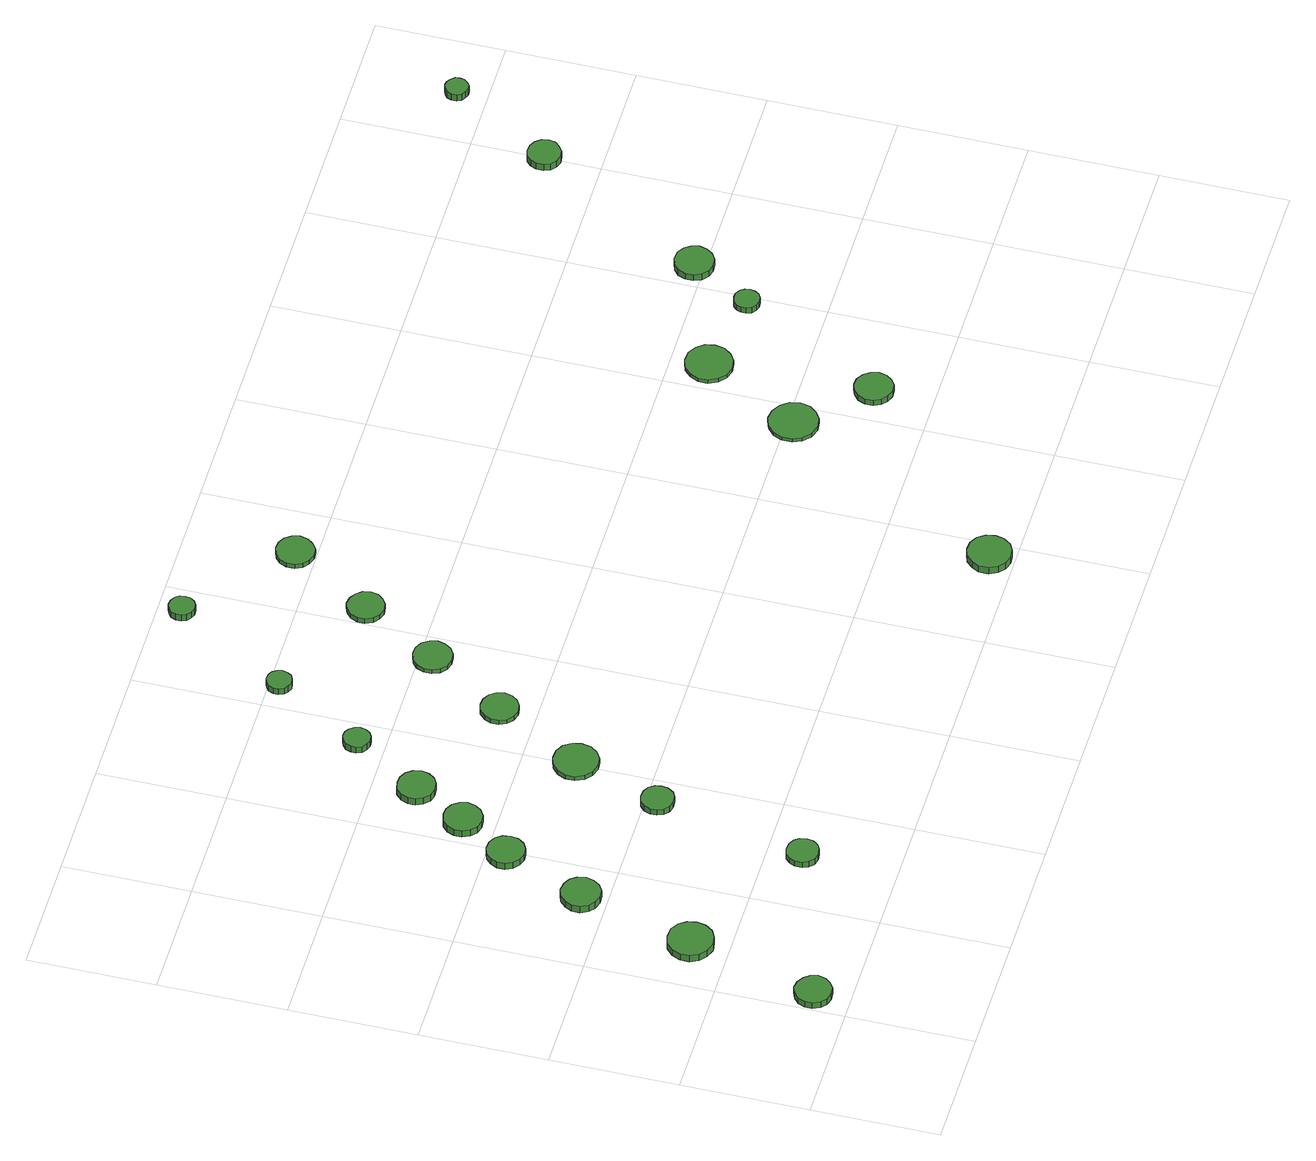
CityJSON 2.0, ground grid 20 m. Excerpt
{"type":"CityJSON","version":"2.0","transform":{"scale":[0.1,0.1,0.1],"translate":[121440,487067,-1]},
"CityObjects":{
"tree1":{"type":"SolitaryVegetationObject","attributes":{"function":"something"},"geometry":[{"type":"MultiSurface","lod":"1","boundaries":[[[0,1,2,3,4,5,6,7,8,9,10,11,12,13,14]],[[15,16,17,18,19,20,21,22,23,24,25,26,27,28,29]],[[0,29,28,1]],[[1,28,27,2]],[[2,27,26,3]],[[3,26,25,4]],[[4,25,24,5]],[[5,24,23,6]],[[6,23,22,7]],[[7,22,21,8]],[[8,21,20,9]],[[9,20,19,10]],[[10,19,18,11]],[[11,18,17,12]],[[12,17,16,13]],[[13,16,15,14]],[[14,15,29,0]]]}]},
"tree2":{"type":"SolitaryVegetationObject","attributes":{"function":"something"},"geometry":[{"type":"MultiSurface","lod":"1","boundaries":[[[30,31,32,33,34,35,36,37,38,39,40,41,42,43,44]],[[45,46,47,48,49,50,51,52,53,54,55,56,57,58,59]],[[30,59,58,31]],[[31,58,57,32]],[[32,57,56,33]],[[33,56,55,34]],[[34,55,54,35]],[[35,54,53,36]],[[36,53,52,37]],[[37,52,51,38]],[[38,51,50,39]],[[39,50,49,40]],[[40,49,48,41]],[[41,48,47,42]],[[42,47,46,43]],[[43,46,45,44]],[[44,45,59,30]]]}]},
"tree3":{"type":"SolitaryVegetationObject","attributes":{"function":"something"},"geometry":[{"type":"MultiSurface","lod":"1","boundaries":[[[60,61,62,63,64,65,66,67,68,69,70,71,72,73,74]],[[75,76,77,78,79,80,81,82,83,84,85,86,87,88,89]],[[60,89,88,61]],[[61,88,87,62]],[[62,87,86,63]],[[63,86,85,64]],[[64,85,84,65]],[[65,84,83,66]],[[66,83,82,67]],[[67,82,81,68]],[[68,81,80,69]],[[69,80,79,70]],[[70,79,78,71]],[[71,78,77,72]],[[72,77,76,73]],[[73,76,75,74]],[[74,75,89,60]]]}]},
"tree4":{"type":"SolitaryVegetationObject","attributes":{"function":"something"},"geometry":[{"type":"MultiSurface","lod":"1","boundaries":[[[90,91,92,93,94,95,96,97,98,99,100,101,102,103,104]],[[105,106,107,108,109,110,111,112,113,114,115,116,117,118,119]],[[90,119,118,91]],[[91,118,117,92]],[[92,117,116,93]],[[93,116,115,94]],[[94,115,114,95]],[[95,114,113,96]],[[96,113,112,97]],[[97,112,111,98]],[[98,111,110,99]],[[99,110,109,100]],[[100,109,108,101]],[[101,108,107,102]],[[102,107,106,103]],[[103,106,105,104]],[[104,105,119,90]]]}]},
"tree5":{"type":"SolitaryVegetationObject","attributes":{"function":"something"},"geometry":[{"type":"MultiSurface","lod":"1","boundaries":[[[120,121,122,123,124,125,126,127,128,129,130,131,132,133,134]],[[135,136,137,138,139,140,141,142,143,144,145,146,147,148,149]],[[120,149,148,121]],[[121,148,147,122]],[[122,147,146,123]],[[123,146,145,124]],[[124,145,144,125]],[[125,144,143,126]],[[126,143,142,127]],[[127,142,141,128]],[[128,141,140,129]],[[129,140,139,130]],[[130,139,138,131]],[[131,138,137,132]],[[132,137,136,133]],[[133,136,135,134]],[[134,135,149,120]]]}]},
"tree6":{"type":"SolitaryVegetationObject","attributes":{"function":"something"},"geometry":[{"type":"MultiSurface","lod":"1","boundaries":[[[150,151,152,153,154,155,156,157,158,159,160,161,162,163,164]],[[165,166,167,168,169,170,171,172,173,174,175,176,177,178,179]],[[150,179,178,151]],[[151,178,177,152]],[[152,177,176,153]],[[153,176,175,154]],[[154,175,174,155]],[[155,174,173,156]],[[156,173,172,157]],[[157,172,171,158]],[[158,171,170,159]],[[159,170,169,160]],[[160,169,168,161]],[[161,168,167,162]],[[162,167,166,163]],[[163,166,165,164]],[[164,165,179,150]]]}]},
"tree7":{"type":"SolitaryVegetationObject","attributes":{"function":"something"},"geometry":[{"type":"MultiSurface","lod":"1","boundaries":[[[180,181,182,183,184,185,186,187,188,189,190,191,192,193,194]],[[195,196,197,198,199,200,201,202,203,204,205,206,207,208,209]],[[180,209,208,181]],[[181,208,207,182]],[[182,207,206,183]],[[183,206,205,184]],[[184,205,204,185]],[[185,204,203,186]],[[186,203,202,187]],[[187,202,201,188]],[[188,201,200,189]],[[189,200,199,190]],[[190,199,198,191]],[[191,198,197,192]],[[192,197,196,193]],[[193,196,195,194]],[[194,195,209,180]]]}]},
"tree8":{"type":"SolitaryVegetationObject","attributes":{"function":"something"},"geometry":[{"type":"MultiSurface","lod":"1","boundaries":[[[210,211,212,213,214,215,216,217,218,219,220,221,222,223,224]],[[225,226,227,228,229,230,231,232,233,234,235,236,237,238,239]],[[210,239,238,211]],[[211,238,237,212]],[[212,237,236,213]],[[213,236,235,214]],[[214,235,234,215]],[[215,234,233,216]],[[216,233,232,217]],[[217,232,231,218]],[[218,231,230,219]],[[219,230,229,220]],[[220,229,228,221]],[[221,228,227,222]],[[222,227,226,223]],[[223,226,225,224]],[[224,225,239,210]]]}]},
"tree9":{"type":"SolitaryVegetationObject","attributes":{"function":"something"},"geometry":[{"type":"MultiSurface","lod":"1","boundaries":[[[240,241,242,243,244,245,246,247,248,249,250,251,252,253,254]],[[255,256,257,258,259,260,261,262,263,264,265,266,267,268,269]],[[240,269,268,241]],[[241,268,267,242]],[[242,267,266,243]],[[243,266,265,244]],[[244,265,264,245]],[[245,264,263,246]],[[246,263,262,247]],[[247,262,261,248]],[[248,261,260,249]],[[249,260,259,250]],[[250,259,258,251]],[[251,258,257,252]],[[252,257,256,253]],[[253,256,255,254]],[[254,255,269,240]]]}]},
"tree10":{"type":"SolitaryVegetationObject","attributes":{"function":"something"},"geometry":[{"type":"MultiSurface","lod":"1","boundaries":[[[270,271,272,273,274,275,276,277,278,279,280,281,282,283,284]],[[285,286,287,288,289,290,291,292,293,294,295,296,297,298,299]],[[270,299,298,271]],[[271,298,297,272]],[[272,297,296,273]],[[273,296,295,274]],[[274,295,294,275]],[[275,294,293,276]],[[276,293,292,277]],[[277,292,291,278]],[[278,291,290,279]],[[279,290,289,280]],[[280,289,288,281]],[[281,288,287,282]],[[282,287,286,283]],[[283,286,285,284]],[[284,285,299,270]]]}]},
"tree11":{"type":"SolitaryVegetationObject","attributes":{"function":"something"},"geometry":[{"type":"MultiSurface","lod":"1","boundaries":[[[300,301,302,303,304,305,306,307,308,309,310,311,312,313,314]],[[315,316,317,318,319,320,321,322,323,324,325,326,327,328,329]],[[300,329,328,301]],[[301,328,327,302]],[[302,327,326,303]],[[303,326,325,304]],[[304,325,324,305]],[[305,324,323,306]],[[306,323,322,307]],[[307,322,321,308]],[[308,321,320,309]],[[309,320,319,310]],[[310,319,318,311]],[[311,318,317,312]],[[312,317,316,313]],[[313,316,315,314]],[[314,315,329,300]]]}]},
"tree12":{"type":"SolitaryVegetationObject","attributes":{"function":"something"},"geometry":[{"type":"MultiSurface","lod":"1","boundaries":[[[330,331,332,333,334,335,336,337,338,339,340,341,342,343,344]],[[345,346,347,348,349,350,351,352,353,354,355,356,357,358,359]],[[330,359,358,331]],[[331,358,357,332]],[[332,357,356,333]],[[333,356,355,334]],[[334,355,354,335]],[[335,354,353,336]],[[336,353,352,337]],[[337,352,351,338]],[[338,351,350,339]],[[339,350,349,340]],[[340,349,348,341]],[[341,348,347,342]],[[342,347,346,343]],[[343,346,345,344]],[[344,345,359,330]]]}]},
"tree13":{"type":"SolitaryVegetationObject","attributes":{"function":"something"},"geometry":[{"type":"MultiSurface","lod":"1","boundaries":[[[360,361,362,363,364,365,366,367,368,369,370,371,372,373,374]],[[375,376,377,378,379,380,381,382,383,384,385,386,387,388,389]],[[360,389,388,361]],[[361,388,387,362]],[[362,387,386,363]],[[363,386,385,364]],[[364,385,384,365]],[[365,384,383,366]],[[366,383,382,367]],[[367,382,381,368]],[[368,381,380,369]],[[369,380,379,370]],[[370,379,378,371]],[[371,378,377,372]],[[372,377,376,373]],[[373,376,375,374]],[[374,375,389,360]]]}]},
"tree14":{"type":"SolitaryVegetationObject","attributes":{"function":"something"},"geometry":[{"type":"MultiSurface","lod":"1","boundaries":[[[390,391,392,393,394,395,396,397,398,399,400,401,402,403,404]],[[405,406,407,408,409,410,411,412,413,414,415,416,417,418,419]],[[390,419,418,391]],[[391,418,417,392]],[[392,417,416,393]],[[393,416,415,394]],[[394,415,414,395]],[[395,414,413,396]],[[396,413,412,397]],[[397,412,411,398]],[[398,411,410,399]],[[399,410,409,400]],[[400,409,408,401]],[[401,408,407,402]],[[402,407,406,403]],[[403,406,405,404]],[[404,405,419,390]]]}]},
"tree15":{"type":"SolitaryVegetationObject","attributes":{"function":"something"},"geometry":[{"type":"MultiSurface","lod":"1","boundaries":[[[420,421,422,423,424,425,426,427,428,429,430,431,432,433,434]],[[435,436,437,438,439,440,441,442,443,444,445,446,447,448,449]],[[420,449,448,421]],[[421,448,447,422]],[[422,447,446,423]],[[423,446,445,424]],[[424,445,444,425]],[[425,444,443,426]],[[426,443,442,427]],[[427,442,441,428]],[[428,441,440,429]],[[429,440,439,430]],[[430,439,438,431]],[[431,438,437,432]],[[432,437,436,433]],[[433,436,435,434]],[[434,435,449,420]]]}]},
"tree16":{"type":"SolitaryVegetationObject","attributes":{"function":"something"},"geometry":[{"type":"MultiSurface","lod":"1","boundaries":[[[450,451,452,453,454,455,456,457,458,459,460,461,462,463,464]],[[465,466,467,468,469,470,471,472,473,474,475,476,477,478,479]],[[450,479,478,451]],[[451,478,477,452]],[[452,477,476,453]],[[453,476,475,454]],[[454,475,474,455]],[[455,474,473,456]],[[456,473,472,457]],[[457,472,471,458]],[[458,471,470,459]],[[459,470,469,460]],[[460,469,468,461]],[[461,468,467,462]],[[462,467,466,463]],[[463,466,465,464]],[[464,465,479,450]]]}]},
"tree17":{"type":"SolitaryVegetationObject","attributes":{"function":"something"},"geometry":[{"type":"MultiSurface","lod":"1","boundaries":[[[480,481,482,483,484,485,486,487,488,489,490,491,492,493,494]],[[495,496,497,498,499,500,501,502,503,504,505,506,507,508,509]],[[480,509,508,481]],[[481,508,507,482]],[[482,507,506,483]],[[483,506,505,484]],[[484,505,504,485]],[[485,504,503,486]],[[486,503,502,487]],[[487,502,501,488]],[[488,501,500,489]],[[489,500,499,490]],[[490,499,498,491]],[[491,498,497,492]],[[492,497,496,493]],[[493,496,495,494]],[[494,495,509,480]]]}]},
"tree18":{"type":"SolitaryVegetationObject","attributes":{"function":"something"},"geometry":[{"type":"MultiSurface","lod":"1","boundaries":[[[510,511,512,513,514,515,516,517,518,519,520,521,522,523,524]],[[525,526,527,528,529,530,531,532,533,534,535,536,537,538,539]],[[510,539,538,511]],[[511,538,537,512]],[[512,537,536,513]],[[513,536,535,514]],[[514,535,534,515]],[[515,534,533,516]],[[516,533,532,517]],[[517,532,531,518]],[[518,531,530,519]],[[519,530,529,520]],[[520,529,528,521]],[[521,528,527,522]],[[522,527,526,523]],[[523,526,525,524]],[[524,525,539,510]]]}]},
"tree19":{"type":"SolitaryVegetationObject","attributes":{"function":"something"},"geometry":[{"type":"MultiSurface","lod":"1","boundaries":[[[540,541,542,543,544,545,546,547,548,549,550,551,552,553,554]],[[555,556,557,558,559,560,561,562,563,564,565,566,567,568,569]],[[540,569,568,541]],[[541,568,567,542]],[[542,567,566,543]],[[543,566,565,544]],[[544,565,564,545]],[[545,564,563,546]],[[546,563,562,547]],[[547,562,561,548]],[[548,561,560,549]],[[549,560,559,550]],[[550,559,558,551]],[[551,558,557,552]],[[552,557,556,553]],[[553,556,555,554]],[[554,555,569,540]]]}]},
"tree20":{"type":"SolitaryVegetationObject","attributes":{"function":"something"},"geometry":[{"type":"MultiSurface","lod":"1","boundaries":[[[570,571,572,573,574,575,576,577,578,579,580,581,582,583,584]],[[585,586,587,588,589,590,591,592,593,594,595,596,597,598,599]],[[570,599,598,571]],[[571,598,597,572]],[[572,597,596,573]],[[573,596,595,574]],[[574,595,594,575]],[[575,594,593,576]],[[576,593,592,577]],[[577,592,591,578]],[[578,591,590,579]],[[579,590,589,580]],[[580,589,588,581]],[[581,588,587,582]],[[582,587,586,583]],[[583,586,585,584]],[[584,585,599,570]]]}]},
"tree21":{"type":"SolitaryVegetationObject","attributes":{"function":"something"},"geometry":[{"type":"MultiSurface","lod":"1","boundaries":[[[600,601,602,603,604,605,606,607,608,609,610,611,612,613,614]],[[615,616,617,618,619,620,621,622,623,624,625,626,627,628,629]],[[600,629,628,601]],[[601,628,627,602]],[[602,627,626,603]],[[603,626,625,604]],[[604,625,624,605]],[[605,624,623,606]],[[606,623,622,607]],[[607,622,621,608]],[[608,621,620,609]],[[609,620,619,610]],[[610,619,618,611]],[[611,618,617,612]],[[612,617,616,613]],[[613,616,615,614]],[[614,615,629,600]]]}]},
"tree22":{"type":"SolitaryVegetationObject","attributes":{"function":"something"},"geometry":[{"type":"MultiSurface","lod":"1","boundaries":[[[630,631,632,633,634,635,636,637,638,639,640,641,642,643,644]],[[645,646,647,648,649,650,651,652,653,654,655,656,657,658,659]],[[630,659,658,631]],[[631,658,657,632]],[[632,657,656,633]],[[633,656,655,634]],[[634,655,654,635]],[[635,654,653,636]],[[636,653,652,637]],[[637,652,651,638]],[[638,651,650,639]],[[639,650,649,640]],[[640,649,648,641]],[[641,648,647,642]],[[642,647,646,643]],[[643,646,645,644]],[[644,645,659,630]]]}]},
"tree23":{"type":"SolitaryVegetationObject","attributes":{"function":"something"},"geometry":[{"type":"MultiSurface","lod":"1","boundaries":[[[660,661,662,663,664,665,666,667,668,669,670,671,672,673,674]],[[675,676,677,678,679,680,681,682,683,684,685,686,687,688,689]],[[660,689,688,661]],[[661,688,687,662]],[[662,687,686,663]],[[663,686,685,664]],[[664,685,684,665]],[[665,684,683,666]],[[666,683,682,667]],[[667,682,681,668]],[[668,681,680,669]],[[669,680,679,670]],[[670,679,678,671]],[[671,678,677,672]],[[672,677,676,673]],[[673,676,675,674]],[[674,675,689,660]]]}]},
"tree24":{"type":"SolitaryVegetationObject","attributes":{"function":"something"},"geometry":[{"type":"MultiSurface","lod":"1","boundaries":[[[690,691,692,693,694,695,696,697,698,699,700,701,702,703,704]],[[705,706,707,708,709,710,711,712,713,714,715,716,717,718,719]],[[690,719,718,691]],[[691,718,717,692]],[[692,717,716,693]],[[693,716,715,694]],[[694,715,714,695]],[[695,714,713,696]],[[696,713,712,697]],[[697,712,711,698]],[[698,711,710,699]],[[699,710,709,700]],[[700,709,708,701]],[[701,708,707,702]],[[702,707,706,703]],[[703,706,705,704]],[[704,705,719,690]]]}]}
},
"vertices":[
[61,57,18],[58,69,18],[51,78,18],[41,84,18],[29,86,18],[18,82,18],[9,74,18],[4,63,18],[4,51,18],[9,40,18],[18,32,18],[29,29,18],[41,30,18],[51,36,18],[58,45,18],[58,45,6],[51,36,6],[41,30,6],[29,29,6],[18,32,6],[9,40,6],[4,51,6],[4,63,6],[9,74,6],[18,82,6],[29,86,6],[41,84,6],[51,78,6],[58,69,6],[61,57,6],
[117,258,23],[114,272,23],[106,284,23],[93,292,23],[78,293,23],[64,289,23],[53,279,23],[47,265,23],[47,251,23],[53,237,23],[64,228,23],[78,223,23],[93,225,23],[106,232,23],[114,244,23],[114,244,10],[106,232,10],[93,225,10],[78,223,10],[64,228,10],[53,237,10],[47,251,10],[47,265,10],[53,279,10],[64,289,10],[78,293,10],[93,292,10],[106,284,10],[114,272,10],[117,258,10],
[165,440,22],[162,453,22],[155,463,22],[144,469,22],[131,471,22],[119,467,22],[110,458,22],[104,447,22],[104,434,22],[110,422,22],[119,414,22],[131,410,22],[144,411,22],[155,418,22],[162,428,22],[162,428,9],[155,418,9],[144,411,9],[131,410,9],[119,414,9],[110,422,9],[104,434,9],[104,447,9],[110,458,9],[119,467,9],[131,471,9],[144,469,9],[155,463,9],[162,453,9],[165,440,9],
[331,146,17],[329,157,17],[323,165,17],[314,170,17],[303,171,17],[293,168,17],[286,161,17],[282,152,17],[282,141,17],[286,132,17],[293,125,17],[303,122,17],[314,123,17],[323,128,17],[329,136,17],[329,136,6],[323,128,6],[314,123,6],[303,122,6],[293,125,6],[286,132,6],[282,141,6],[282,152,6],[286,161,6],[293,168,6],[303,171,6],[314,170,6],[323,165,6],[329,157,6],[331,146,6],
[222,571,18],[220,583,18],[213,593,18],[202,599,18],[190,600,18],[179,596,18],[170,588,18],[165,577,18],[165,565,18],[170,554,18],[179,546,18],[190,542,18],[202,543,18],[213,549,18],[220,559,18],[220,559,6],[213,549,6],[202,543,6],[190,542,6],[179,546,6],[170,554,6],[165,565,6],[165,577,6],[170,588,6],[179,596,6],[190,600,6],[202,599,6],[213,593,6],[220,583,6],[222,571,6],
[272,650,19],[269,662,19],[262,672,19],[251,678,19],[239,679,19],[227,676,19],[218,667,19],[213,656,19],[213,644,19],[218,632,19],[227,624,19],[239,620,19],[251,621,19],[262,628,19],[269,638,19],[269,638,6],[262,628,6],[251,621,6],[239,620,6],[227,624,6],[218,632,6],[213,644,6],[213,656,6],[218,667,6],[227,676,6],[239,679,6],[251,678,6],[262,672,6],[269,662,6],[272,650,6],
[381,382,17],[379,392,17],[373,401,17],[364,406,17],[353,407,17],[343,404,17],[335,397,17],[331,387,17],[331,377,17],[335,367,17],[343,360,17],[353,357,17],[364,358,17],[373,363,17],[379,372,17],[379,372,6],[373,363,6],[364,358,6],[353,357,6],[343,360,6],[335,367,6],[331,377,6],[331,387,6],[335,397,6],[343,404,6],[353,407,6],[364,406,6],[373,401,6],[379,392,6],[381,382,6],
[318,733,19],[315,745,19],[308,755,19],[297,761,19],[285,762,19],[273,759,19],[264,750,19],[259,739,19],[259,727,19],[264,716,19],[273,707,19],[285,704,19],[297,705,19],[308,711,19],[315,721,19],[315,721,6],[308,711,6],[297,705,6],[285,704,6],[273,707,6],[264,716,6],[259,727,6],[259,739,6],[264,750,6],[273,759,6],[285,762,6],[297,761,6],[308,755,6],[315,745,6],[318,733,6],
[438,520,14],[435,534,14],[427,546,14],[414,553,14],[400,554,14],[386,550,14],[375,540,14],[369,527,14],[369,512,14],[375,499,14],[386,489,14],[400,485,14],[414,486,14],[427,494,14],[435,505,14],[435,505,6],[427,494,6],[414,486,6],[400,485,6],[386,489,6],[375,499,6],[369,512,6],[369,527,6],[375,540,6],[386,550,6],[400,554,6],[414,553,6],[427,546,6],[435,534,6],[438,520,6],
[382,844,18],[380,852,18],[375,859,18],[368,864,18],[359,865,18],[351,862,18],[344,856,18],[341,848,18],[341,839,18],[344,831,18],[351,826,18],[359,823,18],[368,824,18],[375,828,18],[380,835,18],[380,835,6],[375,828,6],[368,824,6],[359,823,6],[351,826,6],[344,831,6],[341,839,6],[341,848,6],[344,856,6],[351,862,6],[359,865,6],[368,864,6],[375,859,6],[380,852,6],[382,844,6],
[510,657,14],[507,669,14],[500,679,14],[489,685,14],[477,686,14],[466,683,14],[457,674,14],[452,663,14],[452,651,14],[457,640,14],[466,632,14],[477,628,14],[489,629,14],[500,635,14],[507,645,14],[507,645,6],[500,635,6],[489,629,6],[477,628,6],[466,632,6],[457,640,6],[452,651,6],[452,663,6],[457,674,6],[466,683,6],[477,686,6],[489,685,6],[500,679,6],[507,669,6],[510,657,6],
[466,986,18],[464,993,18],[460,1000,18],[453,1004,18],[444,1005,18],[437,1002,18],[431,997,18],[428,990,18],[428,982,18],[431,974,18],[437,969,18],[444,966,18],[453,967,18],[460,971,18],[464,978,18],[464,978,6],[460,971,6],[453,967,6],[444,966,6],[437,969,6],[431,974,6],[428,982,6],[428,990,6],[431,997,6],[437,1002,6],[444,1005,6],[453,1004,6],[460,1000,6],[464,993,6],[466,986,6],
[588,780,14],[585,792,14],[578,803,14],[567,809,14],[554,810,14],[542,806,14],[533,798,14],[528,786,14],[528,774,14],[533,762,14],[542,754,14],[554,750,14],[567,751,14],[578,758,14],[585,768,14],[585,768,6],[578,758,6],[567,751,6],[554,750,6],[542,754,6],[533,762,6],[528,774,6],[528,786,6],[533,798,6],[542,806,6],[554,810,6],[567,809,6],[578,803,6],[585,792,6],[588,780,6],
[660,902,15],[657,914,15],[650,923,15],[640,929,15],[628,931,15],[617,927,15],[608,919,15],[603,908,15],[603,896,15],[608,885,15],[617,877,15],[628,873,15],[640,875,15],[650,881,15],[657,890,15],[657,890,6],[650,881,6],[640,875,6],[628,873,6],[617,877,6],[608,885,6],[603,896,6],[603,908,6],[608,919,6],[617,927,6],[628,931,6],[640,929,6],[650,923,6],[657,914,6],[660,902,6],
[577,1164,18],[576,1172,18],[571,1179,18],[564,1183,18],[555,1184,18],[547,1181,18],[541,1176,18],[538,1168,18],[538,1160,18],[541,1152,18],[547,1147,18],[555,1144,18],[564,1145,18],[571,1149,18],[576,1156,18],[576,1156,6],[571,1149,6],[564,1145,6],[555,1144,6],[547,1147,6],[541,1152,6],[538,1160,6],[538,1168,6],[541,1176,6],[547,1181,6],[555,1184,6],[564,1183,6],[571,1179,6],[576,1172,6],[577,1164,6],
[1006,38,20],[1003,52,20],[995,64,20],[982,71,20],[968,72,20],[955,68,20],[945,58,20],[939,46,20],[939,31,20],[945,18,20],[955,9,20],[968,5,20],[982,6,20],[995,13,20],[1003,25,20],[1003,25,7],[995,13,7],[982,6,7],[968,5,7],[955,9,7],[945,18,7],[939,31,7],[939,46,7],[945,58,7],[955,68,7],[968,72,7],[982,71,7],[995,64,7],[1003,52,7],[1006,38,7],
[745,1033,14],[742,1045,14],[735,1055,14],[724,1061,14],[712,1062,14],[700,1058,14],[691,1050,14],[686,1039,14],[686,1026,14],[691,1015,14],[700,1007,14],[712,1003,14],[724,1004,14],[735,1011,14],[742,1021,14],[742,1021,6],[735,1011,6],[724,1004,6],[712,1003,6],[700,1007,6],[691,1015,6],[686,1026,6],[686,1039,6],[691,1050,6],[700,1058,6],[712,1062,6],[724,1061,6],[735,1055,6],[742,1045,6],[745,1033,6],
[1203,390,13],[1200,405,13],[1190,418,13],[1177,426,13],[1161,428,13],[1146,423,13],[1134,412,13],[1128,398,13],[1128,382,13],[1134,368,13],[1146,357,13],[1161,352,13],[1177,354,13],[1190,362,13],[1200,374,13],[1200,374,6],[1190,362,6],[1177,354,6],[1161,352,6],[1146,357,6],[1134,368,6],[1128,382,6],[1128,398,6],[1134,412,6],[1146,423,6],[1161,428,6],[1177,426,6],[1190,418,6],[1200,405,6],[1203,390,6],
[1290,292,17],[1287,304,17],[1280,314,17],[1270,321,17],[1257,322,17],[1246,318,17],[1237,310,17],[1232,299,17],[1232,286,17],[1237,275,17],[1246,267,17],[1257,263,17],[1270,264,17],[1280,270,17],[1287,280,17],[1287,280,6],[1280,270,6],[1270,264,6],[1257,263,6],[1246,267,6],[1237,275,6],[1232,286,6],[1232,299,6],[1237,310,6],[1246,318,6],[1257,322,6],[1270,321,6],[1280,314,6],[1287,304,6],[1290,292,6],
[1286,542,13],[1283,557,13],[1274,569,13],[1261,577,13],[1245,578,13],[1231,573,13],[1220,563,13],[1213,549,13],[1213,534,13],[1220,520,13],[1231,510,13],[1245,505,13],[1261,507,13],[1274,515,13],[1283,527,13],[1283,527,6],[1274,515,6],[1261,507,6],[1245,505,6],[1231,510,6],[1220,520,6],[1213,534,6],[1213,549,6],[1220,563,6],[1231,573,6],[1245,578,6],[1261,577,6],[1274,569,6],[1283,557,6],[1286,542,6],
[1407,521,17],[1405,529,17],[1401,535,17],[1393,540,17],[1385,540,17],[1377,538,17],[1371,532,17],[1368,525,17],[1368,517,17],[1371,509,17],[1377,504,17],[1385,501,17],[1393,502,17],[1401,506,17],[1405,513,17],[1405,513,6],[1401,506,6],[1393,502,6],[1385,501,6],[1377,504,6],[1371,509,6],[1368,517,6],[1368,525,6],[1371,532,6],[1377,538,6],[1385,540,6],[1393,540,6],[1401,535,6],[1405,529,6],[1407,521,6],
[1473,616,18],[1470,628,18],[1463,638,18],[1452,645,18],[1439,646,18],[1427,642,18],[1418,634,18],[1413,622,18],[1413,610,18],[1418,598,18],[1427,590,18],[1439,586,18],[1452,587,18],[1463,594,18],[1470,604,18],[1470,604,6],[1463,594,6],[1452,587,6],[1439,586,6],[1427,590,6],[1418,598,6],[1413,610,6],[1413,622,6],[1418,634,6],[1427,642,6],[1439,646,6],[1452,645,6],[1463,638,6],[1470,628,6],[1473,616,6],
[1622,887,24],[1620,897,24],[1613,906,24],[1604,911,24],[1593,912,24],[1583,909,24],[1575,902,24],[1571,892,24],[1571,881,24],[1575,871,24],[1583,864,24],[1593,861,24],[1604,862,24],[1613,868,24],[1620,876,24],[1620,876,11],[1613,868,11],[1604,862,11],[1593,861,11],[1583,864,11],[1575,871,11],[1571,881,11],[1571,892,11],[1575,902,11],[1583,909,11],[1593,912,11],[1604,911,11],[1613,906,11],[1620,897,11],[1622,887,11],
[1706,1045,30],[1705,1052,30],[1700,1058,30],[1694,1062,30],[1687,1063,30],[1680,1061,30],[1674,1056,30],[1671,1049,30],[1671,1041,30],[1674,1034,30],[1680,1030,30],[1687,1027,30],[1694,1028,30],[1700,1032,30],[1705,1038,30],[1705,1038,17],[1700,1032,17],[1694,1028,17],[1687,1027,17],[1680,1030,17],[1674,1034,17],[1671,1041,17],[1671,1049,17],[1674,1056,17],[1680,1061,17],[1687,1063,17],[1694,1062,17],[1700,1058,17],[1705,1052,17],[1706,1045,17]
]}
